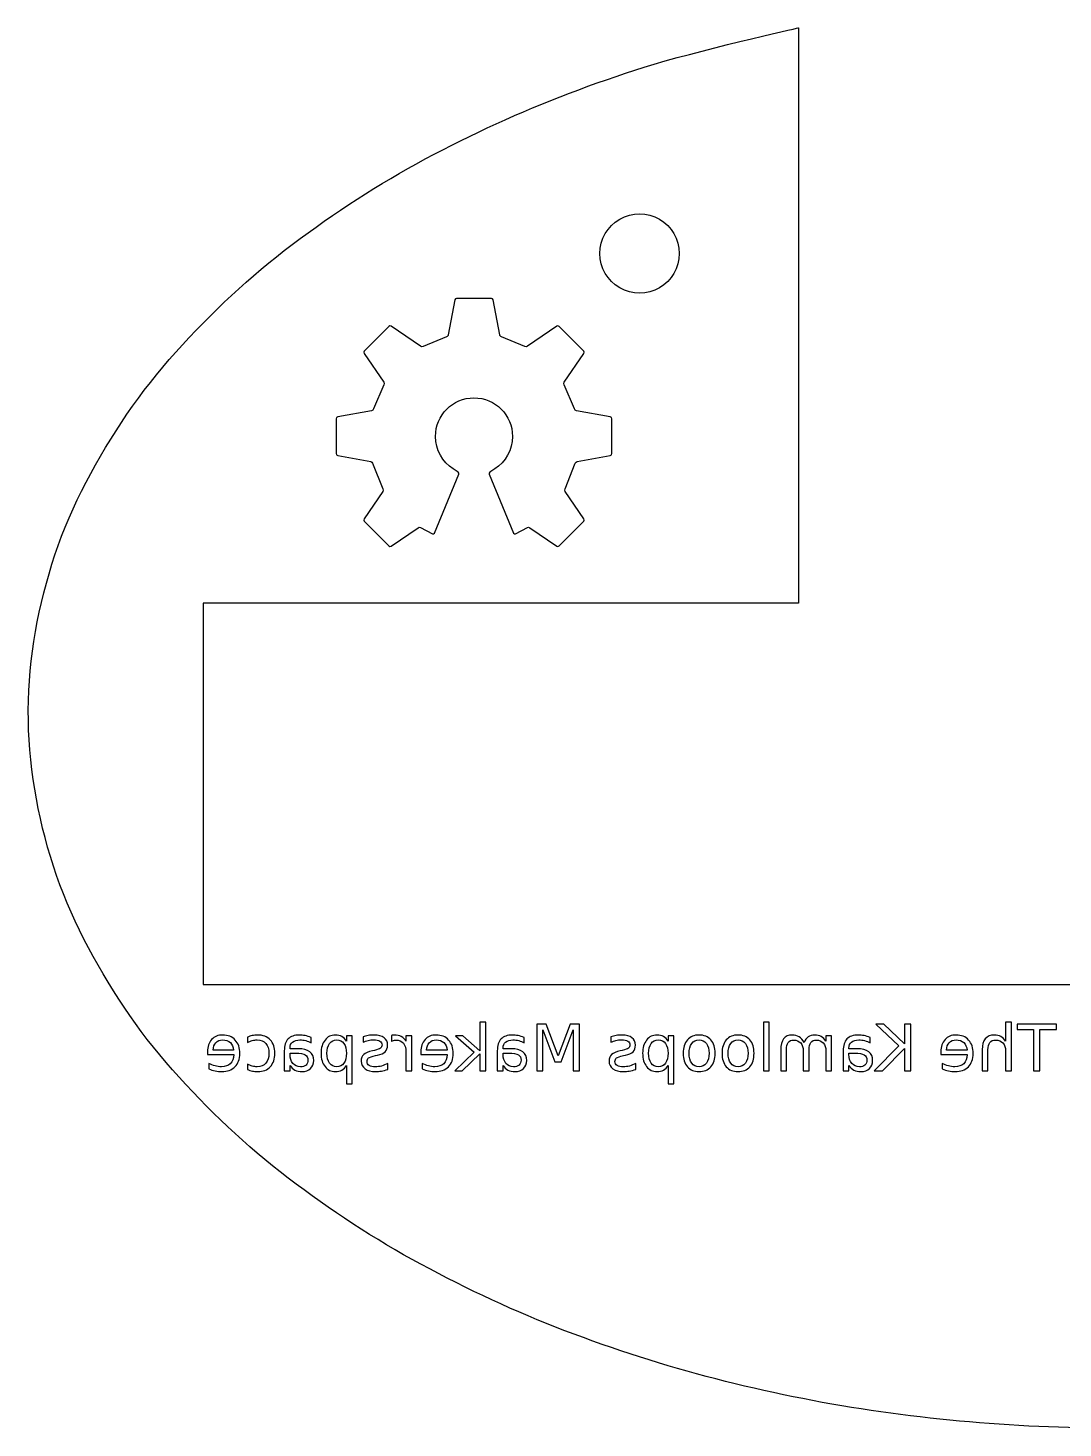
# Model space of a CAD drawing. Extents: x 5 to 209, y -94 to 44.
# Drawn here: x 73.04 to 105.59, y 0.05 to 44.1 of the extents above; entities that cross this region are included whole.
import ezdxf

# ---------------------------------------------------------------- set-up
doc = ezdxf.new("R2010")
doc.units = 0
doc.layers.get('0').update_dxf_attribs({"linetype": 'CONTINUOUS'})

msp = doc.modelspace()

# ---------------------------------------------------------------- linework, layer by layer
at = {"color": 7}
for p, q in [((97.25017, 44.095133), (97.27517, 44.095133)), ((97.25017, 44.095133), (97.25017, 44.095133)), ((97.27517, 44.095133), (97.27517, 26.000106)), ((93.525175, 37.000106), (93.525175, 37.000106)), ((97.27517, 26.000106), (78.55017, 26.000106)), ((78.55017, 26.000106), (78.55017, 14.000107)), ((78.55017, 14.000107), (135.550167, 14.000107))]:
    msp.add_line(p, q, dxfattribs=at)
at = {"color": 5}
for p, q in [((86.463021, 35.539588), (86.25822, 34.439002)), ((87.614951, 35.586788), (86.519721, 35.586788)), ((87.876621, 34.439002), (87.671751, 35.539588)), ((84.390471, 34.705057), (83.61605, 33.930702)), ((85.38339, 34.080873), (84.463971, 34.711857)), ((86.20382, 34.376742), (85.46609, 34.074773)), ((88.668671, 34.074773), (87.931021, 34.376742)), ((89.670851, 34.71185), (88.751371, 34.080873)), ((90.518701, 33.930696), (89.744351, 34.70505)), ((83.60905, 33.857172), (84.229091, 32.953551)), ((89.90573, 32.953546), (90.525701, 33.857166)), ((84.234091, 32.871271), (83.907851, 32.110318)), ((90.2269, 32.110322), (89.90073, 32.871276)), ((82.73363, 31.801421), (82.7337, 30.706266)), ((83.844851, 32.056128), (82.78083, 31.858251)), ((91.353981, 31.858256), (90.2899, 32.056132)), ((91.400941, 30.706227), (91.401071, 31.801382)), ((82.7809, 30.649436), (83.81883, 30.456287)), ((83.88053, 30.401697), (84.20456, 29.592255)), ((89.930171, 29.592215), (90.254201, 30.401658)), ((90.315801, 30.456248), (91.353741, 30.649397)), ((85.822241, 28.201458), (86.58968, 30.055762)), ((86.56718, 30.125082), (86.47408, 30.182112)), ((87.54514, 30.055762), (88.31251, 28.201397)), ((87.66074, 30.182112), (87.56764, 30.125082)), ((84.19856, 29.509595), (83.60901, 28.650443)), ((90.52578, 28.650403), (89.936171, 29.509555)), ((83.61601, 28.576853), (84.390501, 27.802498)), ((84.464001, 27.795698), (85.307951, 28.374963)), ((85.388851, 28.377663), (85.761041, 28.178948)), ((88.37371, 28.178887), (88.7459, 28.377611)), ((88.8268, 28.374911), (89.6708, 27.795653)), ((89.7443, 27.802453), (90.51878, 28.576813)), ((87.436164, 12.813669), (87.255061, 12.813669)), ((87.255061, 12.813669), (87.255061, 11.914009)), ((87.436164, 11.290415), (87.436164, 12.813669)), ((96.35347, 12.813669), (96.173345, 12.813669)), ((96.173345, 12.813669), (96.173345, 11.290415)), ((96.35347, 11.290415), (96.35347, 12.813669)), ((103.968757, 12.813669), (103.787653, 12.813669)), ((103.787653, 12.813669), (103.787653, 12.216506)), ((103.968757, 11.290415), (103.968757, 12.813669)), ((79.940306, 12.344749), (79.940306, 12.176369)), ((79.940306, 12.344745), (79.940306, 12.344749)), ((81.947162, 12.170483), (81.947162, 12.336906)), ((83.238407, 12.386844), (83.057296, 12.386844)), ((83.057296, 12.386844), (83.057296, 12.220423)), ((83.238407, 10.873379), (83.238407, 12.386844)), ((83.578048, 12.35455), (83.5781, 12.354539)), ((83.5781, 12.354539), (83.5781, 12.1842)), ((84.469028, 12.403393), (84.468319, 12.21837)), ((85.110198, 12.386806), (84.929087, 12.386806)), ((84.929087, 12.386806), (84.929087, 12.216468)), ((85.110198, 11.290376), (85.110198, 12.386806)), ((86.717612, 12.386844), (86.487561, 12.386844)), ((86.487561, 12.386844), (87.069059, 11.873872)), ((87.255061, 11.914009), (86.717612, 12.386844)), ((88.647137, 12.170483), (88.647137, 12.336906)), ((89.339257, 12.751995), (89.044593, 12.751995)), ((89.044593, 12.751995), (89.044593, 11.290415)), ((89.237444, 11.290415), (89.237444, 12.573826)), ((89.237444, 12.573826), (89.614345, 11.571375)), ((89.714198, 11.757376), (89.339257, 12.751995)), ((90.087174, 12.751995), (89.714198, 11.757376)), ((89.813073, 11.571375), (90.189966, 12.573826)), ((90.381845, 12.751995), (90.087174, 12.751995)), ((90.189966, 12.573826), (90.189966, 11.290415)), ((90.381845, 11.290415), (90.381845, 12.751995)), ((91.374451, 12.35455), (91.374505, 12.354539)), ((91.374505, 12.354539), (91.374505, 12.1842)), ((93.352972, 12.386844), (93.171868, 12.386844)), ((93.171868, 12.386844), (93.171868, 12.220423)), ((93.352972, 10.873379), (93.352972, 12.386844)), ((94.146904, 12.413276), (94.146904, 12.413276)), ((95.372556, 12.413276), (95.372556, 12.413276)), ((98.314291, 12.386843), (98.133188, 12.386843)), ((98.133188, 12.386843), (98.133188, 12.216506)), ((98.314291, 11.290414), (98.314291, 12.386843)), ((99.525277, 12.170483), (99.525277, 12.336906)), ((99.956029, 12.751995), (99.701497, 12.751995)), ((99.701497, 12.751995), (100.426906, 12.070641)), ((100.611928, 12.134274), (99.956029, 12.751995)), ((100.809677, 12.751995), (100.611928, 12.751995)), ((100.611928, 12.751995), (100.611928, 12.134274)), ((100.809677, 11.290415), (100.809677, 12.751995)), ((105.382376, 12.751995), (104.145958, 12.751995)), ((104.145958, 12.751995), (104.145958, 12.585572)), ((104.145958, 12.585572), (104.664802, 12.585572)), ((104.664802, 12.585572), (104.664802, 11.290415)), ((104.86353, 11.290415), (104.86353, 12.585572)), ((104.86353, 12.585572), (105.382376, 12.585572)), ((105.382376, 12.585572), (105.382376, 12.751995)), ((79.509552, 11.935551), (78.867359, 11.936545)), ((78.867359, 11.936545), (78.867367, 11.936525)), ((81.101344, 11.915964), (81.101344, 11.290412)), ((81.101348, 11.91595), (81.101344, 11.915964)), ((81.281468, 11.98252), (81.281468, 12.000141)), ((81.534041, 11.98252), (81.281468, 11.98252)), ((83.934442, 11.931633), (83.872767, 11.917924)), ((84.468319, 12.21837), (84.467975, 12.218463)), ((86.221274, 11.935551), (85.57908, 11.936545)), ((85.57908, 11.936545), (85.579087, 11.936525)), ((87.801318, 11.915964), (87.801318, 11.290412)), ((87.801322, 11.91595), (87.801318, 11.915964)), ((87.981441, 11.98252), (87.981441, 12.000141)), ((88.234014, 11.98252), (87.981441, 11.98252)), ((91.730841, 11.931633), (91.669166, 11.917924)), ((94.146904, 12.260559), (94.146904, 12.260559)), ((95.372561, 12.260559), (95.372556, 12.260559)), ((96.713726, 11.952195), (96.713726, 11.290422)), ((96.894837, 11.290422), (96.894837, 11.946322)), ((97.42346, 11.910093), (97.42346, 11.290414)), ((97.45378, 12.176372), (97.453813, 12.176369)), ((97.604565, 11.290414), (97.604565, 11.946314)), ((98.133188, 11.910093), (98.133188, 11.290414)), ((98.679469, 11.91595), (98.679471, 11.915964)), ((98.679471, 11.915964), (98.679471, 11.290412)), ((98.859595, 11.98252), (98.859595, 12.000141)), ((99.112168, 11.98252), (98.859595, 11.98252)), ((100.426906, 12.070641), (99.649612, 11.290415)), ((99.910013, 11.290415), (100.611928, 11.994283)), ((100.611928, 11.994283), (100.611928, 11.290415)), ((101.931561, 11.936545), (101.931556, 11.936525)), ((102.573761, 11.935551), (101.931561, 11.936545)), ((103.050495, 11.952187), (103.050504, 11.952189)), ((103.050504, 11.952189), (103.050504, 11.290415)), ((103.230636, 11.290415), (103.230636, 11.946315)), ((103.787654, 11.910093), (103.787654, 11.290415)), ((78.687246, 11.883672), (78.687242, 11.883661)), ((78.687242, 11.883661), (78.687242, 11.795555)), ((78.687242, 11.795555), (79.515438, 11.795555)), ((78.729338, 11.516541), (78.729338, 11.346215)), ((79.940306, 11.498914), (79.940306, 11.332507)), ((81.281453, 11.801443), (81.281453, 11.841583)), ((81.281453, 11.841583), (81.460605, 11.841583)), ((81.281469, 11.290412), (81.281469, 11.456834)), ((81.460605, 11.841583), (81.460621, 11.841566)), ((82.444473, 11.83765), (82.444473, 11.83765)), ((83.057296, 11.454882), (83.057296, 11.454879)), ((83.057296, 11.454879), (83.057296, 10.873379)), ((83.970595, 11.767174), (84.033268, 11.781854)), ((84.357346, 11.330547), (84.357346, 11.516549)), ((84.929087, 11.86796), (84.929087, 11.290376)), ((85.398966, 11.883672), (85.398956, 11.883661)), ((85.398956, 11.883661), (85.398956, 11.795555)), ((85.398956, 11.795555), (86.227158, 11.795555)), ((85.441058, 11.516541), (85.441058, 11.346215)), ((87.069059, 11.873872), (86.463086, 11.290415)), ((86.698035, 11.290415), (87.255061, 11.825903)), ((87.255061, 11.825903), (87.255061, 11.290415)), ((87.981418, 11.801443), (87.981418, 11.841583)), ((87.981418, 11.841583), (88.16057, 11.841583)), ((87.981442, 11.290412), (87.981442, 11.456834)), ((88.16057, 11.841583), (88.160594, 11.841566)), ((89.614345, 11.571375), (89.813073, 11.571375)), ((91.766992, 11.767174), (91.829665, 11.781854)), ((92.15375, 11.330547), (92.15375, 11.516549)), ((92.559038, 11.83765), (92.559038, 11.83765)), ((93.171868, 11.454882), (93.171868, 11.454879)), ((93.171868, 11.454879), (93.171868, 10.873379)), ((98.859579, 11.801443), (98.859579, 11.841583)), ((98.859579, 11.841583), (99.038731, 11.841583)), ((98.859596, 11.290412), (98.859596, 11.456834)), ((99.038731, 11.841583), (99.038748, 11.841566)), ((101.751435, 11.883672), (101.751431, 11.883661)), ((101.751431, 11.883661), (101.751431, 11.795555)), ((101.751431, 11.795555), (102.579627, 11.795555)), ((101.793527, 11.516541), (101.793527, 11.346215)), ((81.101344, 11.290412), (81.281469, 11.290412)), ((84.929087, 11.290376), (85.110198, 11.290376)), ((86.463086, 11.290415), (86.698035, 11.290415)), ((87.255061, 11.290415), (87.436164, 11.290415)), ((87.801318, 11.290412), (87.981442, 11.290412)), ((89.044593, 11.290415), (89.237444, 11.290415)), ((90.189966, 11.290415), (90.381845, 11.290415)), ((96.173345, 11.290415), (96.35347, 11.290415)), ((96.713726, 11.290422), (96.894837, 11.290422)), ((97.42346, 11.290414), (97.604565, 11.290414)), ((98.133188, 11.290414), (98.314291, 11.290414)), ((98.679471, 11.290412), (98.859596, 11.290412)), ((99.649612, 11.290415), (99.910013, 11.290415)), ((100.611928, 11.290415), (100.809677, 11.290415)), ((103.050504, 11.290415), (103.230636, 11.290415)), ((103.787654, 11.290415), (103.968757, 11.290415)), ((104.664802, 11.290415), (104.86353, 11.290415)), ((83.057296, 10.873379), (83.238407, 10.873379)), ((93.171868, 10.873379), (93.352972, 10.873379))]:
    msp.add_line(p, q, dxfattribs=at)
at = {"color": 7}
for points in [[(92.42269, 42.861335), (94.00557, 43.364342), (97.25017, 44.095133), (97.25017, 44.095133)], [(87.76901, 41.082251), (89.27789, 41.775982), (90.83996, 42.358378), (92.42269, 42.861335)], [(83.39061, 38.708832), (84.7834, 39.612211), (86.26069, 40.388777), (87.76901, 41.082251)], [(79.43891, 35.679333), (80.65122, 36.812991), (81.9981, 37.80563), (83.39061, 38.708832)], [(91.025175, 37.000106), (91.025175, 37.446688), (91.263424, 37.859347), (91.650175, 38.082638)], [(91.650175, 38.082638), (92.036926, 38.305929), (92.513424, 38.305929), (92.900175, 38.082638)], [(92.900175, 38.082638), (93.286926, 37.859347), (93.525175, 37.446688), (93.525175, 37.000106)], [(91.650175, 35.917574), (91.263424, 36.140865), (91.025175, 36.553524), (91.025175, 37.000106)], [(93.525175, 37.000106), (93.525175, 36.553524), (93.286926, 36.140865), (92.900175, 35.917574)], [(76.15423, 31.942455), (77.08672, 33.313893), (78.22759, 34.5466), (79.43891, 35.679333)], [(92.900175, 35.917574), (92.513424, 35.694283), (92.036926, 35.694283), (91.650175, 35.917574)], [(73.88983, 27.51954), (74.41332, 29.090928), (75.22294, 30.572783), (76.15423, 31.942455)], [(73.05037, 22.628258), (73.05837, 24.282501), (73.36698, 25.950074), (73.88983, 27.51954)], [(73.83984, 17.728944), (73.3319, 19.3032), (73.04193, 20.974109), (73.05037, 22.628258)], [(76.0655, 13.286516), (75.14498, 14.663407), (74.34842, 16.152701), (73.83984, 17.728944)], [(79.32421, 9.527037), (78.11995, 10.667245), (76.98722, 11.907838), (76.0655, 13.286516)], [(83.25931, 6.475901), (81.87128, 7.386022), (80.52948, 8.385872), (79.32421, 9.527037)], [(87.62859, 4.082155), (86.12261, 4.782072), (84.64807, 5.5653), (83.25931, 6.475901)], [(92.27678, 2.285051), (90.69542, 2.793764), (89.13501, 3.382032), (87.62859, 4.082155)], [(97.1015, 1.034811), (95.47362, 1.366673), (93.85832, 1.776279), (92.27678, 2.285051)], [(102.031058, 0.296552), (100.377688, 0.460878), (98.72953, 0.702919), (97.1015, 1.034811)], [(107.009618, 0.050059), (105.348068, 0.051359), (103.684468, 0.132219), (102.031058, 0.296552)]]:
    msp.add_open_spline(points, degree=3, dxfattribs=at)
at = {"color": 5}
for points in [[(86.519721, 35.586788), (86.493421, 35.586788), (86.467821, 35.565558), (86.463021, 35.539588)], [(87.671751, 35.539588), (87.666751, 35.565558), (87.641351, 35.586788), (87.614951, 35.586788)], [(84.463971, 34.711857), (84.442171, 34.726777), (84.409071, 34.723797), (84.390471, 34.705057)], [(86.25822, 34.439002), (86.25322, 34.413032), (86.22902, 34.385022), (86.20382, 34.376742)], [(87.931021, 34.376742), (87.906021, 34.385042), (87.881621, 34.413022), (87.876621, 34.439002)], [(89.744351, 34.70505), (89.725651, 34.72377), (89.692651, 34.72682), (89.670851, 34.71185)], [(83.61605, 33.930702), (83.59735, 33.911982), (83.59425, 33.878892), (83.60905, 33.857172)], [(85.46609, 34.074773), (85.44239, 34.063113), (85.40509, 34.065773), (85.38339, 34.080873)], [(88.751371, 34.080873), (88.729571, 34.065883), (88.692371, 34.063243), (88.668671, 34.074773)], [(90.525701, 33.857166), (90.540501, 33.878936), (90.537601, 33.911966), (90.518701, 33.930696)], [(84.229091, 32.953551), (84.243991, 32.931641), (84.246291, 32.894751), (84.234091, 32.871271)], [(89.90073, 32.871276), (89.88863, 32.894736), (89.89073, 32.931696), (89.90573, 32.953546)], [(85.85624, 31.247409), (85.85624, 31.916321), (86.39855, 32.458558), (87.06739, 32.458558)], [(87.06739, 32.458558), (87.73624, 32.458558), (88.27848, 31.916321), (88.27848, 31.247409)], [(82.78083, 31.858251), (82.75483, 31.853551), (82.73363, 31.827801), (82.73363, 31.801421)], [(83.907851, 32.110318), (83.898851, 32.085358), (83.870851, 32.061018), (83.844851, 32.056128)], [(90.2899, 32.056132), (90.264, 32.060832), (90.2356, 32.085292), (90.2269, 32.110322)], [(91.401071, 31.801382), (91.401131, 31.827832), (91.379871, 31.853402), (91.353971, 31.858282)], [(86.41518, 30.227212), (86.07917, 30.442368), (85.85624, 30.818772), (85.85624, 31.247409)], [(88.27848, 31.247409), (88.27848, 30.818772), (88.05561, 30.442368), (87.71954, 30.227212)], [(82.7337, 30.706266), (82.7337, 30.679886), (82.7549, 30.654186), (82.7809, 30.649436)], [(83.81883, 30.456287), (83.84483, 30.451587), (83.87253, 30.426927), (83.88053, 30.401697)], [(90.254201, 30.401658), (90.262201, 30.426818), (90.289701, 30.451498), (90.315801, 30.456248)], [(91.353741, 30.649397), (91.379641, 30.654097), (91.400941, 30.679847), (91.400941, 30.706227)], [(86.47408, 30.182112), (86.45688, 30.192622), (86.43348, 30.210662), (86.41518, 30.227212)], [(86.58968, 30.055762), (86.59988, 30.080172), (86.58968, 30.111302), (86.56718, 30.125082)], [(87.56764, 30.125082), (87.54524, 30.111312), (87.53504, 30.080192), (87.54514, 30.055762)], [(87.71954, 30.227212), (87.70134, 30.210662), (87.67794, 30.192562), (87.66074, 30.182112)], [(84.20456, 29.592255), (84.21616, 29.568515), (84.21356, 29.531355), (84.19856, 29.509595)], [(89.936171, 29.509555), (89.921271, 29.531325), (89.918471, 29.568485), (89.930171, 29.592215)], [(83.60901, 28.650443), (83.59411, 28.628673), (83.59711, 28.595583), (83.61601, 28.576853)], [(90.51878, 28.576813), (90.53748, 28.595533), (90.54058, 28.628623), (90.52578, 28.650403)], [(85.307951, 28.374963), (85.329751, 28.389883), (85.366151, 28.391033), (85.388851, 28.377663)], [(85.761041, 28.178948), (85.784541, 28.166948), (85.812141, 28.176948), (85.822241, 28.201458)], [(88.31251, 28.201397), (88.32261, 28.176987), (88.35011, 28.166877), (88.37371, 28.178887)], [(88.7459, 28.377611), (88.7687, 28.390831), (88.805, 28.389821), (88.8268, 28.374911)], [(84.390501, 27.802498), (84.409201, 27.783918), (84.442201, 27.780868), (84.464001, 27.795698)], [(89.6708, 27.795653), (89.6926, 27.780803), (89.7257, 27.783853), (89.7443, 27.802453)], [(79.165954, 12.413287), (79.018458, 12.413287), (78.901962, 12.365644), (78.816465, 12.270359)], [(79.558513, 12.254695), (79.461271, 12.360423), (79.330418, 12.413287), (79.165954, 12.413287)], [(80.093998, 12.395652), (80.041134, 12.384552), (79.989904, 12.367583), (79.940306, 12.344745)], [(80.256506, 12.413274), (80.201033, 12.413274), (80.146864, 12.4074), (80.093998, 12.395652)], [(80.660811, 12.259577), (80.562263, 12.362041), (80.427495, 12.413274), (80.256506, 12.413274)], [(81.57418, 12.41326), (81.415588, 12.41326), (81.297133, 12.372144), (81.218815, 12.289911)], [(81.755284, 12.393682), (81.693281, 12.406734), (81.632913, 12.41326), (81.57418, 12.41326)], [(81.947162, 12.336906), (81.881246, 12.362362), (81.817287, 12.381287), (81.755284, 12.393682)], [(82.706835, 12.413274), (82.573697, 12.413274), (82.465685, 12.36041), (82.3828, 12.254683)], [(82.914371, 12.365307), (82.85629, 12.397285), (82.787111, 12.413274), (82.706835, 12.413274)], [(83.057296, 12.220423), (83.019444, 12.285682), (82.971803, 12.333977), (82.914371, 12.365307)], [(83.740556, 12.398603), (83.681818, 12.388816), (83.627649, 12.374132), (83.578048, 12.35455)], [(83.928515, 12.413283), (83.861943, 12.413283), (83.79929, 12.40839), (83.740556, 12.398603)], [(84.239824, 12.329089), (84.166731, 12.385218), (84.062961, 12.413283), (83.928515, 12.413283)], [(84.518924, 12.410314), (84.50392, 12.408983), (84.487288, 12.406676), (84.469028, 12.403393)], [(84.560023, 12.413242), (84.547627, 12.413242), (84.533928, 12.412266), (84.518924, 12.410314)], [(84.781265, 12.364291), (84.720575, 12.396925), (84.646828, 12.413242), (84.560023, 12.413242)], [(84.929087, 12.216468), (84.891236, 12.283041), (84.841962, 12.332315), (84.781265, 12.364291)], [(85.877674, 12.413287), (85.730178, 12.413287), (85.613682, 12.365644), (85.528185, 12.270359)], [(86.270231, 12.254695), (86.17299, 12.360423), (86.042138, 12.413287), (85.877674, 12.413287)], [(88.274154, 12.41326), (88.115563, 12.41326), (87.997107, 12.372144), (87.918788, 12.289911)], [(88.455257, 12.393682), (88.393263, 12.406734), (88.332896, 12.41326), (88.274154, 12.41326)], [(88.647137, 12.336906), (88.581221, 12.362362), (88.517261, 12.381287), (88.455257, 12.393682)], [(91.536958, 12.398603), (91.47822, 12.388816), (91.424051, 12.374132), (91.374451, 12.35455)], [(91.724911, 12.413283), (91.658339, 12.413283), (91.595688, 12.40839), (91.536958, 12.398603)], [(92.03622, 12.329089), (91.963127, 12.385218), (91.859357, 12.413283), (91.724911, 12.413283)], [(92.821399, 12.413274), (92.688261, 12.413274), (92.58025, 12.36041), (92.497364, 12.254683)], [(93.028937, 12.365307), (92.970856, 12.397285), (92.901676, 12.413274), (92.821399, 12.413274)], [(93.171868, 12.220423), (93.134016, 12.285682), (93.086373, 12.333977), (93.028937, 12.365307)], [(94.146904, 12.413276), (93.990271, 12.413276), (93.86725, 12.36237), (93.77784, 12.260559)], [(94.516949, 12.260559), (94.427538, 12.36237), (94.30419, 12.413276), (94.146904, 12.413276)], [(95.372556, 12.413276), (95.215923, 12.413276), (95.092901, 12.36237), (95.00349, 12.260559)], [(95.7426, 12.260559), (95.65319, 12.36237), (95.529842, 12.413276), (95.372556, 12.413276)], [(97.071043, 12.41328), (96.956832, 12.41328), (96.868728, 12.373144), (96.80673, 12.292872)], [(97.292285, 12.355518), (97.229635, 12.394026), (97.155887, 12.41328), (97.071043, 12.41328)], [(97.453813, 12.176369), (97.408766, 12.257298), (97.354923, 12.317014), (97.292285, 12.355518)], [(97.578114, 12.352584), (97.521985, 12.312124), (97.48054, 12.253387), (97.45378, 12.176372)], [(97.78076, 12.413274), (97.701145, 12.413274), (97.633596, 12.393044), (97.578114, 12.352584)], [(97.985366, 12.365307), (97.927933, 12.397285), (97.859731, 12.413274), (97.78076, 12.413274)], [(98.133188, 12.216506), (98.092063, 12.283726), (98.042789, 12.333326), (97.985366, 12.365307)], [(99.152294, 12.41326), (98.993707, 12.41326), (98.875254, 12.372144), (98.796935, 12.289911)], [(99.333405, 12.393682), (99.271402, 12.406734), (99.211031, 12.41326), (99.152294, 12.41326)], [(99.525277, 12.336906), (99.459362, 12.362362), (99.395404, 12.381287), (99.333405, 12.393682)], [(102.230142, 12.413287), (102.082647, 12.413287), (101.966151, 12.365644), (101.880654, 12.270359)], [(102.622708, 12.254695), (102.525462, 12.360423), (102.394606, 12.413287), (102.230142, 12.413287)], [(103.433268, 12.41328), (103.307312, 12.41328), (103.212027, 12.37412), (103.147412, 12.2958)], [(103.635914, 12.364329), (103.577176, 12.396963), (103.509628, 12.41328), (103.433268, 12.41328)], [(103.787653, 12.216506), (103.744593, 12.282421), (103.694014, 12.331696), (103.635914, 12.364329)], [(78.816465, 12.270359), (78.730319, 12.175727), (78.687246, 12.046831), (78.687246, 11.883672)], [(78.867367, 11.936525), (78.868787, 12.035073), (78.896523, 12.113716), (78.950576, 12.172454)], [(78.950576, 12.172454), (79.004096, 12.231191), (79.075234, 12.26056), (79.16399, 12.26056)], [(79.16399, 12.26056), (79.264496, 12.26056), (79.345097, 12.232172), (79.405794, 12.175395)], [(79.405794, 12.175395), (79.465836, 12.118618), (79.500422, 12.03867), (79.509552, 11.935551)], [(79.703403, 11.82787), (79.703403, 12.007346), (79.655106, 12.149621), (79.558513, 12.254695)], [(79.940306, 12.176369), (79.991209, 12.204434), (80.04244, 12.225316), (80.093998, 12.239015)], [(80.093998, 12.239015), (80.144902, 12.253372), (80.196461, 12.26055), (80.248676, 12.26055)], [(80.248676, 12.26055), (80.365498, 12.26055), (80.456215, 12.223351), (80.520826, 12.148952)], [(80.520826, 12.148952), (80.585437, 12.075202), (80.617743, 11.971433), (80.617743, 11.837645)], [(80.80766, 11.837647), (80.80766, 12.01647), (80.758711, 12.157113), (80.660811, 12.259577)], [(81.218815, 12.289911), (81.140504, 12.207678), (81.101348, 12.083025), (81.101348, 11.91595)], [(81.281468, 12.000141), (81.281468, 12.083031), (81.30888, 12.146989), (81.363705, 12.192017)], [(81.363705, 12.192017), (81.417873, 12.237703), (81.49423, 12.260546), (81.592777, 12.260546)], [(81.904084, 11.888544), (81.821195, 11.951195), (81.697847, 11.98252), (81.534041, 11.98252)], [(81.592777, 12.260546), (81.655436, 12.260546), (81.716457, 12.253039), (81.77584, 12.238027)], [(81.77584, 12.238027), (81.835234, 12.223014), (81.892342, 12.200499), (81.947162, 12.170483)], [(82.3828, 12.254683), (82.299263, 12.148956), (82.257494, 12.009945), (82.257494, 11.837649)], [(82.444473, 11.83765), (82.444473, 11.970136), (82.471886, 12.073905), (82.52671, 12.148958)], [(82.52671, 12.148958), (82.580879, 12.22466), (82.655606, 12.262511), (82.750891, 12.262511)], [(82.750891, 12.262511), (82.846178, 12.262511), (82.921232, 12.22466), (82.976053, 12.148958)], [(82.976053, 12.148958), (83.030221, 12.073903), (83.057305, 11.970134), (83.057305, 11.83765)], [(83.5781, 12.1842), (83.629003, 12.210304), (83.681868, 12.229882), (83.736696, 12.242934)], [(83.872767, 11.917924), (83.744849, 11.890516), (83.65413, 11.851685), (83.600611, 11.801429)], [(83.736696, 12.242934), (83.791521, 12.255986), (83.8483, 12.262511), (83.907033, 12.262511)], [(83.907033, 12.262511), (83.996443, 12.262511), (84.063665, 12.248807), (84.1087, 12.221399)], [(84.127293, 11.999177), (84.095307, 11.975681), (84.031023, 11.953167), (83.934442, 11.931633)], [(84.1087, 12.221399), (84.153082, 12.193983), (84.175272, 12.152866), (84.175272, 12.09805)], [(84.175272, 12.09805), (84.175272, 12.056286), (84.159279, 12.023328), (84.127293, 11.999177)], [(84.349465, 12.090224), (84.349465, 12.193341), (84.312918, 12.272963), (84.239824, 12.329089)], [(84.275067, 11.889538), (84.324666, 11.93849), (84.349465, 12.005385), (84.349465, 12.090224)], [(84.467975, 12.218463), (84.488232, 12.230211), (84.510427, 12.238693), (84.534561, 12.243911)], [(84.534561, 12.243911), (84.558029, 12.249767), (84.584138, 12.252695), (84.612885, 12.252695)], [(84.612885, 12.252695), (84.714698, 12.252695), (84.793014, 12.219408), (84.847834, 12.152836)], [(84.847834, 12.152836), (84.902003, 12.08692), (84.929087, 11.991962), (84.929087, 11.86796)], [(85.528185, 12.270359), (85.442039, 12.175727), (85.398966, 12.046831), (85.398966, 11.883672)], [(85.579087, 11.936525), (85.580507, 12.035073), (85.608243, 12.113716), (85.662296, 12.172454)], [(85.662296, 12.172454), (85.715817, 12.231191), (85.786955, 12.26056), (85.875711, 12.26056)], [(85.875711, 12.26056), (85.976217, 12.26056), (86.056819, 12.232172), (86.117516, 12.175395)], [(86.117516, 12.175395), (86.177558, 12.118618), (86.212144, 12.03867), (86.221274, 11.935551)], [(86.415123, 11.82787), (86.415123, 12.007346), (86.366826, 12.149621), (86.270231, 12.254695)], [(87.918788, 12.289911), (87.840477, 12.207678), (87.801322, 12.083025), (87.801322, 11.91595)], [(87.981441, 12.000141), (87.981441, 12.083031), (88.008853, 12.146989), (88.063678, 12.192017)], [(88.063678, 12.192017), (88.117846, 12.237703), (88.194204, 12.260546), (88.29275, 12.260546)], [(88.604058, 11.888544), (88.521168, 11.951195), (88.39782, 11.98252), (88.234014, 11.98252)], [(88.29275, 12.260546), (88.355409, 12.260546), (88.416431, 12.253039), (88.475813, 12.238027)], [(88.475813, 12.238027), (88.535208, 12.223014), (88.592315, 12.200499), (88.647137, 12.170483)], [(91.374505, 12.1842), (91.425408, 12.210304), (91.478271, 12.229882), (91.533095, 12.242934)], [(91.669166, 11.917924), (91.541246, 11.890516), (91.45053, 11.851685), (91.397016, 11.801429)], [(91.533095, 12.242934), (91.587919, 12.255986), (91.644698, 12.262511), (91.703432, 12.262511)], [(91.703432, 12.262511), (91.792842, 12.262511), (91.860064, 12.248807), (91.905099, 12.221399)], [(91.923692, 11.999177), (91.891705, 11.975681), (91.827422, 11.953167), (91.730841, 11.931633)], [(91.905099, 12.221399), (91.94948, 12.193983), (91.971671, 12.152866), (91.971671, 12.09805)], [(91.971671, 12.09805), (91.971671, 12.056286), (91.955678, 12.023328), (91.923692, 11.999177)], [(92.145861, 12.090224), (92.145861, 12.193341), (92.109314, 12.272963), (92.03622, 12.329089)], [(92.071463, 11.889538), (92.121062, 11.93849), (92.145861, 12.005385), (92.145861, 12.090224)], [(92.497364, 12.254683), (92.413827, 12.148956), (92.372058, 12.009945), (92.372058, 11.837649)], [(92.559038, 11.83765), (92.559038, 11.970136), (92.586446, 12.073905), (92.641262, 12.148958)], [(92.641262, 12.148958), (92.695431, 12.22466), (92.770158, 12.262511), (92.865444, 12.262511)], [(92.865444, 12.262511), (92.960732, 12.262511), (93.035785, 12.22466), (93.090605, 12.148958)], [(93.090605, 12.148958), (93.144773, 12.073903), (93.171857, 11.970134), (93.171857, 11.83765)], [(93.77784, 12.260559), (93.68843, 12.158748), (93.643725, 12.017778), (93.643725, 11.83765)], [(93.834612, 11.837649), (93.834612, 11.967524), (93.862676, 12.070314), (93.918805, 12.14602)], [(93.918805, 12.14602), (93.974934, 12.222379), (94.050967, 12.260559), (94.146904, 12.260559)], [(94.146904, 12.260559), (94.243493, 12.260559), (94.319853, 12.222708), (94.375984, 12.147005)], [(94.375984, 12.147005), (94.432113, 12.071951), (94.460178, 11.968834), (94.460178, 11.837655)], [(94.650085, 11.83765), (94.650085, 12.017778), (94.605706, 12.158748), (94.516949, 12.260559)], [(95.00349, 12.260559), (94.91408, 12.158748), (94.869375, 12.017778), (94.869375, 11.83765)], [(95.060275, 11.837649), (95.060275, 11.967524), (95.08834, 12.070314), (95.144469, 12.14602)], [(95.144469, 12.14602), (95.200598, 12.222379), (95.276629, 12.260559), (95.372561, 12.260559)], [(95.372556, 12.260559), (95.469149, 12.260559), (95.545509, 12.222708), (95.601634, 12.147005)], [(95.601634, 12.147005), (95.657763, 12.071951), (95.685828, 11.968834), (95.685828, 11.837655)], [(95.875743, 11.83765), (95.875743, 12.017778), (95.831362, 12.158748), (95.7426, 12.260559)], [(96.80673, 12.292872), (96.744727, 12.213248), (96.713726, 12.099689), (96.713726, 11.952195)], [(96.894837, 11.946322), (96.894837, 12.051397), (96.913434, 12.129387), (96.950629, 12.180291)], [(96.950629, 12.180291), (96.987823, 12.231195), (97.044602, 12.256646), (97.120966, 12.256646)], [(97.120966, 12.256646), (97.214294, 12.256646), (97.288041, 12.225645), (97.342208, 12.163642)], [(97.342208, 12.163642), (97.396376, 12.101639), (97.42346, 12.017123), (97.42346, 11.910093)], [(97.604565, 11.946314), (97.604565, 12.052041), (97.623162, 12.130031), (97.660356, 12.180284)], [(97.660356, 12.180284), (97.697551, 12.231187), (97.754983, 12.256638), (97.832651, 12.256638)], [(97.832651, 12.256638), (97.924674, 12.256638), (97.997769, 12.225313), (98.051936, 12.162662)], [(98.051936, 12.162662), (98.106104, 12.100659), (98.133188, 12.01647), (98.133188, 11.910093)], [(98.796935, 12.289911), (98.718624, 12.207678), (98.679469, 12.083025), (98.679469, 11.91595)], [(98.859595, 12.000141), (98.859595, 12.083031), (98.887003, 12.146989), (98.941819, 12.192017)], [(98.941819, 12.192017), (98.995987, 12.237703), (99.072347, 12.260546), (99.170899, 12.260546)], [(99.482212, 11.888544), (99.399322, 11.951195), (99.275974, 11.98252), (99.112168, 11.98252)], [(99.170899, 12.260546), (99.233549, 12.260546), (99.29457, 12.253039), (99.353961, 12.238027)], [(99.353961, 12.238027), (99.413355, 12.223014), (99.470461, 12.200499), (99.525277, 12.170483)], [(101.880654, 12.270359), (101.794508, 12.175727), (101.751435, 12.046831), (101.751435, 11.883672)], [(101.931556, 11.936525), (101.932976, 12.035073), (101.960716, 12.113716), (102.014778, 12.172454)], [(102.014778, 12.172454), (102.06829, 12.231191), (102.139425, 12.26056), (102.228184, 12.26056)], [(102.228184, 12.26056), (102.328691, 12.26056), (102.409293, 12.232172), (102.46999, 12.175395)], [(102.46999, 12.175395), (102.530032, 12.118618), (102.564622, 12.03867), (102.573761, 11.935551)], [(102.767592, 11.82787), (102.767592, 12.007346), (102.719297, 12.149621), (102.622708, 12.254695)], [(103.147412, 12.2958), (103.082801, 12.218137), (103.050495, 12.103599), (103.050495, 11.952187)], [(103.230636, 11.946315), (103.230636, 12.050084), (103.250866, 12.127748), (103.291325, 12.179307)], [(103.291325, 12.179307), (103.331785, 12.230866), (103.39248, 12.256646), (103.473409, 12.256646)], [(103.473409, 12.256646), (103.57065, 12.256646), (103.647334, 12.225645), (103.703461, 12.163642)], [(103.703461, 12.163642), (103.75959, 12.101639), (103.787654, 12.017123), (103.787654, 11.910093)], [(78.923175, 11.440187), (78.857916, 11.457152), (78.793303, 11.482603), (78.729338, 11.516541)], [(79.40384, 11.511657), (79.33662, 11.447046), (79.243294, 11.41474), (79.123862, 11.41474)], [(79.515438, 11.795555), (79.50763, 11.671553), (79.470431, 11.576921), (79.40384, 11.511657)], [(79.550683, 11.414752), (79.652496, 11.516563), (79.703403, 11.654269), (79.703403, 11.82787)], [(80.093998, 11.435282), (80.042439, 11.449639), (79.991208, 11.470849), (79.940306, 11.498914)], [(80.520826, 11.525359), (80.456214, 11.451608), (80.365498, 11.414733), (80.248676, 11.414733)], [(80.617743, 11.837645), (80.617743, 11.703854), (80.585437, 11.599759), (80.520826, 11.525359)], [(80.661791, 11.417676), (80.759037, 11.521445), (80.80766, 11.661435), (80.80766, 11.837647)], [(81.372501, 11.518525), (81.311802, 11.589666), (81.281453, 11.683972), (81.281453, 11.801443)], [(81.281469, 11.456834), (81.322594, 11.390262), (81.373827, 11.340988), (81.435168, 11.309012)], [(81.612348, 11.412797), (81.512494, 11.412797), (81.432545, 11.448039), (81.372501, 11.518525)], [(81.460621, 11.841566), (81.606157, 11.841566), (81.706991, 11.824925), (81.763122, 11.791643)], [(81.784643, 11.468589), (81.742195, 11.431394), (81.684764, 11.412797), (81.612348, 11.412797)], [(81.763122, 11.791643), (81.819251, 11.758361), (81.847315, 11.701582), (81.847315, 11.621306)], [(81.847315, 11.621306), (81.847315, 11.557351), (81.826425, 11.506445), (81.784643, 11.468589)], [(82.027434, 11.609543), (82.027434, 11.732891), (81.986317, 11.825892), (81.904084, 11.888544)], [(81.92856, 11.355993), (81.994476, 11.4193), (82.027434, 11.503817), (82.027434, 11.609543)], [(82.257494, 11.837649), (82.257494, 11.665353), (82.299263, 11.526341), (82.3828, 11.420613)], [(82.52671, 11.525364), (82.471886, 11.601067), (82.444473, 11.705162), (82.444473, 11.83765)], [(82.750891, 11.412782), (82.655608, 11.412782), (82.580881, 11.450309), (82.52671, 11.525364)], [(82.976053, 11.525364), (82.921228, 11.450309), (82.846174, 11.412782), (82.750891, 11.412782)], [(82.914371, 11.309017), (82.971805, 11.340995), (83.019446, 11.389616), (83.057296, 11.454882)], [(83.057305, 11.83765), (83.057305, 11.705165), (83.030221, 11.60107), (82.976053, 11.525364)], [(83.600611, 11.801429), (83.546443, 11.75183), (83.519359, 11.682325), (83.519359, 11.592912)], [(83.519359, 11.592912), (83.519359, 11.491101), (83.559823, 11.4105), (83.640752, 11.35111)], [(83.704347, 11.579209), (83.704347, 11.62816), (83.720979, 11.665687), (83.754243, 11.691791)], [(83.772915, 11.45586), (83.727203, 11.485229), (83.704347, 11.526345), (83.704347, 11.579209)], [(83.754243, 11.691791), (83.786895, 11.717895), (83.859012, 11.743022), (83.970595, 11.767174)], [(83.968705, 11.412791), (83.883864, 11.412791), (83.8186, 11.427147), (83.772915, 11.45586)], [(84.033268, 11.781854), (84.144867, 11.805349), (84.225467, 11.841244), (84.275067, 11.889538)], [(84.357346, 11.516549), (84.290782, 11.481955), (84.225192, 11.455851), (84.160576, 11.438238)], [(85.634888, 11.440187), (85.569629, 11.457152), (85.505019, 11.482603), (85.441058, 11.516541)], [(86.11556, 11.511657), (86.04834, 11.447046), (85.955012, 11.41474), (85.835576, 11.41474)], [(86.227158, 11.795555), (86.21935, 11.671553), (86.182151, 11.576921), (86.11556, 11.511657)], [(86.262403, 11.414752), (86.364216, 11.516563), (86.415123, 11.654269), (86.415123, 11.82787)], [(88.072466, 11.518525), (88.011768, 11.589666), (87.981418, 11.683972), (87.981418, 11.801443)], [(87.981442, 11.456834), (88.022559, 11.390262), (88.073791, 11.340988), (88.13514, 11.309012)], [(88.312313, 11.412797), (88.212459, 11.412797), (88.13251, 11.448039), (88.072466, 11.518525)], [(88.160594, 11.841566), (88.306131, 11.841566), (88.406962, 11.824925), (88.463087, 11.791643)], [(88.484608, 11.468589), (88.442214, 11.431394), (88.384782, 11.412797), (88.312313, 11.412797)], [(88.463087, 11.791643), (88.519216, 11.758361), (88.547281, 11.701582), (88.547281, 11.621306)], [(88.547281, 11.621306), (88.547281, 11.557351), (88.52639, 11.506445), (88.484608, 11.468589)], [(88.727407, 11.609543), (88.727407, 11.732891), (88.686291, 11.825892), (88.604058, 11.888544)], [(88.628533, 11.355993), (88.694449, 11.4193), (88.727407, 11.503817), (88.727407, 11.609543)], [(91.397016, 11.801429), (91.342848, 11.75183), (91.315764, 11.682325), (91.315764, 11.592912)], [(91.315764, 11.592912), (91.315764, 11.491101), (91.356228, 11.4105), (91.437157, 11.35111)], [(91.500744, 11.579209), (91.500744, 11.62816), (91.517376, 11.665687), (91.55064, 11.691791)], [(91.569313, 11.45586), (91.5236, 11.485229), (91.500744, 11.526345), (91.500744, 11.579209)], [(91.55064, 11.691791), (91.583292, 11.717895), (91.655409, 11.743022), (91.766992, 11.767174)], [(91.765102, 11.412791), (91.680261, 11.412791), (91.614998, 11.427147), (91.569313, 11.45586)], [(91.829665, 11.781854), (91.941263, 11.805349), (92.021862, 11.841244), (92.071463, 11.889538)], [(92.15375, 11.516549), (92.087177, 11.481955), (92.021587, 11.455851), (91.95698, 11.438238)], [(92.372058, 11.837649), (92.372058, 11.665353), (92.413827, 11.526341), (92.497364, 11.420613)], [(92.641262, 11.525364), (92.586446, 11.601067), (92.559038, 11.705162), (92.559038, 11.83765)], [(92.865444, 11.412782), (92.770162, 11.412782), (92.695434, 11.450309), (92.641262, 11.525364)], [(93.090605, 11.525364), (93.035789, 11.450309), (92.960735, 11.412782), (92.865444, 11.412782)], [(93.028937, 11.309017), (93.08637, 11.340995), (93.134014, 11.389616), (93.171868, 11.454882)], [(93.171857, 11.83765), (93.171857, 11.705165), (93.144773, 11.60107), (93.090605, 11.525364)], [(93.643725, 11.83765), (93.643725, 11.658175), (93.68843, 11.517206), (93.77784, 11.414741)], [(93.918805, 11.528299), (93.862676, 11.604001), (93.834612, 11.707118), (93.834612, 11.837649)], [(94.146904, 11.414745), (94.050968, 11.414745), (93.974935, 11.452596), (93.918805, 11.528299)], [(94.376955, 11.527327), (94.320826, 11.452272), (94.244143, 11.414745), (94.146904, 11.414745)], [(94.460178, 11.837655), (94.460178, 11.706476), (94.432437, 11.603033), (94.376955, 11.527327)], [(94.516949, 11.414741), (94.605706, 11.517206), (94.650085, 11.658175), (94.650085, 11.83765)], [(94.869375, 11.83765), (94.869375, 11.658175), (94.91408, 11.517206), (95.00349, 11.414741)], [(95.144469, 11.528299), (95.08834, 11.604001), (95.060275, 11.707118), (95.060275, 11.837649)], [(95.372561, 11.414745), (95.276625, 11.414745), (95.200595, 11.452596), (95.144469, 11.528299)], [(95.602619, 11.527327), (95.54649, 11.452272), (95.469804, 11.414745), (95.372561, 11.414745)], [(95.685828, 11.837655), (95.685828, 11.706476), (95.658092, 11.603033), (95.602619, 11.527327)], [(95.7426, 11.414741), (95.831362, 11.517206), (95.875743, 11.658175), (95.875743, 11.83765)], [(98.950627, 11.518525), (98.889928, 11.589666), (98.859579, 11.683972), (98.859579, 11.801443)], [(98.859596, 11.456834), (98.900722, 11.390262), (98.951954, 11.340988), (99.013294, 11.309012)], [(99.190466, 11.412797), (99.090612, 11.412797), (99.010666, 11.448039), (98.950627, 11.518525)], [(99.038748, 11.841566), (99.184285, 11.841566), (99.285116, 11.824925), (99.341241, 11.791643)], [(99.362762, 11.468589), (99.320359, 11.431394), (99.262927, 11.412797), (99.190466, 11.412797)], [(99.341241, 11.791643), (99.39737, 11.758361), (99.425435, 11.701582), (99.425435, 11.621306)], [(99.425435, 11.621306), (99.425435, 11.557351), (99.404544, 11.506445), (99.362762, 11.468589)], [(99.605561, 11.609543), (99.605561, 11.732891), (99.564444, 11.825892), (99.482212, 11.888544)], [(99.506687, 11.355993), (99.572603, 11.4193), (99.605561, 11.503817), (99.605561, 11.609543)], [(101.987364, 11.440187), (101.922105, 11.457152), (101.857492, 11.482603), (101.793527, 11.516541)], [(102.468029, 11.511657), (102.400809, 11.447046), (102.307483, 11.41474), (102.188051, 11.41474)], [(102.579627, 11.795555), (102.571819, 11.671553), (102.534619, 11.576921), (102.468029, 11.511657)], [(102.614872, 11.414752), (102.716685, 11.516563), (102.767592, 11.654269), (102.767592, 11.82787)], [(78.729338, 11.346215), (78.793949, 11.318798), (78.860192, 11.297916), (78.928066, 11.283569)], [(79.123862, 11.41474), (79.054681, 11.41474), (78.987786, 11.423222), (78.923175, 11.440187)], [(78.928066, 11.283569), (78.995943, 11.269213), (79.064798, 11.262035), (79.134631, 11.262035)], [(79.134631, 11.262035), (79.309534, 11.262035), (79.448218, 11.31294), (79.550683, 11.414752)], [(79.940306, 11.332507), (79.990552, 11.309011), (80.042763, 11.29139), (80.096937, 11.279643)], [(80.248676, 11.414733), (80.19646, 11.414733), (80.144901, 11.421583), (80.093998, 11.435282)], [(80.096937, 11.279643), (80.150449, 11.267895), (80.207554, 11.262021), (80.268253, 11.262021)], [(80.268253, 11.262021), (80.433369, 11.262021), (80.564549, 11.313906), (80.661791, 11.417676)], [(81.435168, 11.309012), (81.496515, 11.277682), (81.571568, 11.262017), (81.660329, 11.262017)], [(81.660329, 11.262017), (81.772581, 11.262017), (81.861991, 11.293343), (81.92856, 11.355993)], [(82.3828, 11.420613), (82.465689, 11.314886), (82.573701, 11.262023), (82.706835, 11.262023)], [(82.706835, 11.262023), (82.787107, 11.262023), (82.856286, 11.277687), (82.914371, 11.309017)], [(83.640752, 11.35111), (83.721032, 11.291716), (83.831654, 11.262019), (83.972615, 11.262019)], [(84.160576, 11.438238), (84.095965, 11.421274), (84.032008, 11.412791), (83.968705, 11.412791)], [(83.972615, 11.262019), (84.031353, 11.262019), (84.092703, 11.267892), (84.156665, 11.27964)], [(84.156665, 11.27964), (84.219972, 11.29074), (84.286866, 11.307709), (84.357346, 11.330547)], [(85.441058, 11.346215), (85.505669, 11.318798), (85.571912, 11.297916), (85.639786, 11.283569)], [(85.835576, 11.41474), (85.766395, 11.41474), (85.699499, 11.423222), (85.634888, 11.440187)], [(85.639786, 11.283569), (85.707663, 11.269213), (85.776515, 11.262035), (85.846343, 11.262035)], [(85.846343, 11.262035), (86.021251, 11.262035), (86.159938, 11.31294), (86.262403, 11.414752)], [(88.13514, 11.309012), (88.196487, 11.277682), (88.271541, 11.262017), (88.360302, 11.262017)], [(88.360302, 11.262017), (88.472553, 11.262017), (88.561964, 11.293343), (88.628533, 11.355993)], [(91.437157, 11.35111), (91.517429, 11.291716), (91.62805, 11.262019), (91.769021, 11.262019)], [(91.95698, 11.438238), (91.892369, 11.421274), (91.82841, 11.412791), (91.765102, 11.412791)], [(91.769021, 11.262019), (91.827758, 11.262019), (91.889106, 11.267892), (91.953063, 11.27964)], [(91.953063, 11.27964), (92.016371, 11.29074), (92.083266, 11.307709), (92.15375, 11.330547)], [(92.497364, 11.420613), (92.580253, 11.314886), (92.688265, 11.262023), (92.821399, 11.262023)], [(92.821399, 11.262023), (92.901671, 11.262023), (92.97085, 11.277687), (93.028937, 11.309017)], [(93.77784, 11.414741), (93.86725, 11.31293), (93.990271, 11.262024), (94.146904, 11.262024)], [(94.146904, 11.262024), (94.30419, 11.262024), (94.427538, 11.31293), (94.516949, 11.414741)], [(95.00349, 11.414741), (95.092901, 11.31293), (95.215923, 11.262024), (95.372556, 11.262024)], [(95.372556, 11.262024), (95.529842, 11.262024), (95.65319, 11.31293), (95.7426, 11.414741)], [(99.013294, 11.309012), (99.074641, 11.277682), (99.149694, 11.262017), (99.238456, 11.262017)], [(99.238456, 11.262017), (99.350707, 11.262017), (99.440117, 11.293343), (99.506687, 11.355993)], [(101.793527, 11.346215), (101.858138, 11.318798), (101.924381, 11.297916), (101.992255, 11.283569)], [(102.188051, 11.41474), (102.11887, 11.41474), (102.051975, 11.423222), (101.987364, 11.440187)], [(101.992255, 11.283569), (102.060132, 11.269213), (102.128986, 11.262035), (102.198818, 11.262035)], [(102.198818, 11.262035), (102.373726, 11.262035), (102.512411, 11.31294), (102.614872, 11.414752)]]:
    msp.add_open_spline(points, degree=3, dxfattribs=at)

doc.saveas('drawing.dxf')
